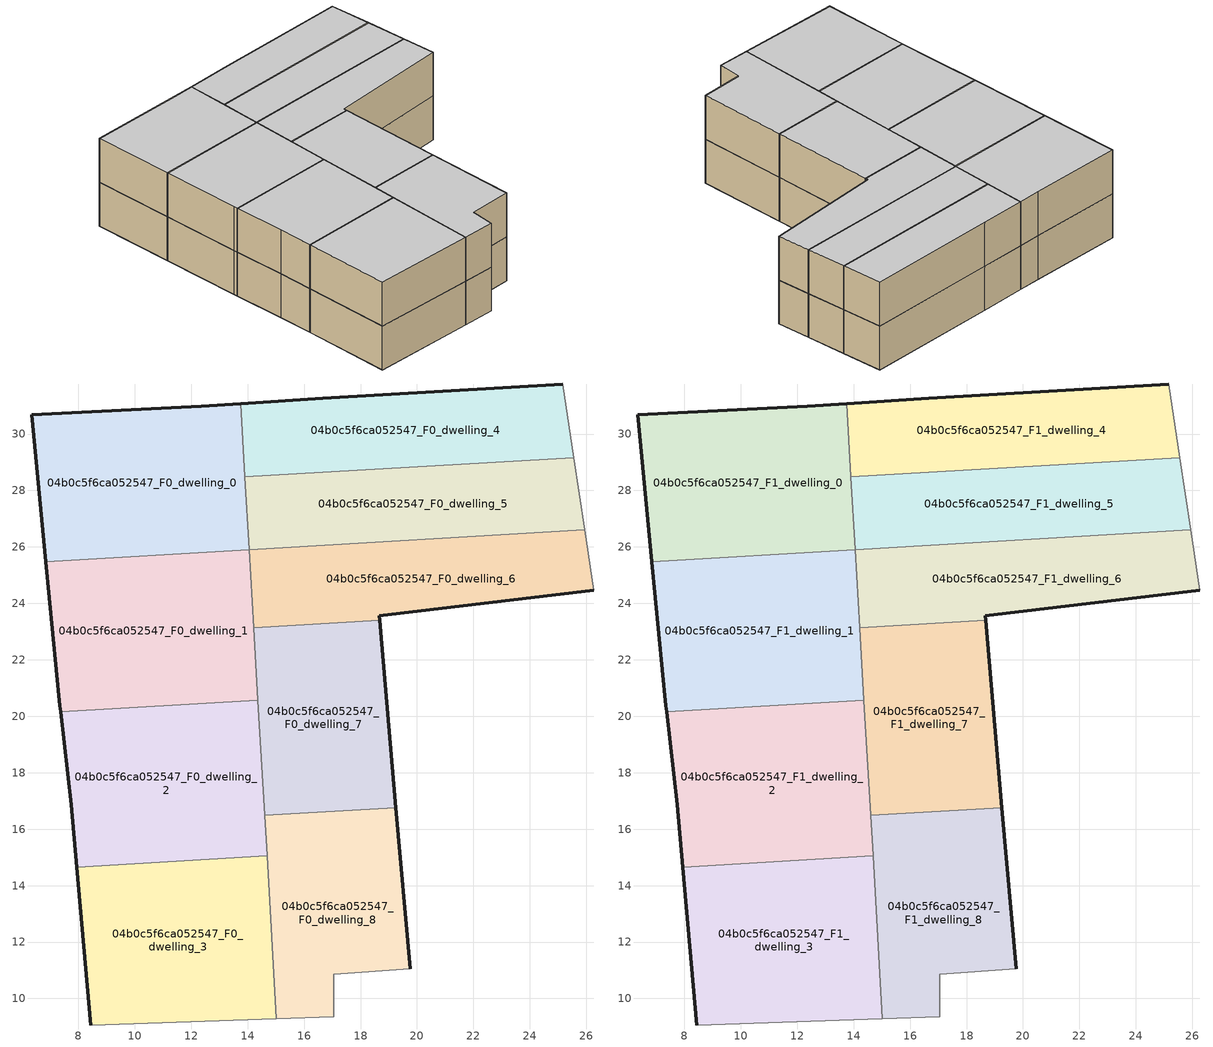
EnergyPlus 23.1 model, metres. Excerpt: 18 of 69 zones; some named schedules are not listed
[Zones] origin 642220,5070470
04b0c5f6ca052547_F0_dwelling_0
 floor ground (EU_floor_Construction): 14.06,25.9 13.75,31.07 12.36,30.97 6.35,30.68 6.85,25.48 z0
 wall outside (EU_wall_Construction): 6.85,25.48 6.35,30.68 12.36,30.97 13.75,31.07 z0:3
 wall to 04b0c5f6ca052547_F0_dwelling_1 (EU_wall_Construction): 14.06,25.9 6.85,25.48 z0:3
 wall to 04b0c5f6ca052547_F0_dwelling_4 (EU_wall_Construction): 13.75,31.07 13.9,28.48 z0:3
 wall to 04b0c5f6ca052547_F0_dwelling_5 (EU_wall_Construction): 13.91,28.48 14.06,25.91 z0:3
04b0c5f6ca052547_F0_dwelling_1
 floor ground (EU_floor_Construction): 14.37,20.57 14.06,25.9 6.85,25.48 7.35,20.37 7.37,20.16 z0
 wall outside (EU_wall_Construction): 7.37,20.16 7.35,20.37 6.85,25.48 z0:3
 wall to 04b0c5f6ca052547_F0_dwelling_2 (EU_wall_Construction): 14.37,20.57 7.37,20.16 z0:3
 wall to 04b0c5f6ca052547_F0_dwelling_6 (EU_wall_Construction): 14.06,25.9 14.22,23.13 z0:3
 wall to 04b0c5f6ca052547_F0_dwelling_7 (EU_wall_Construction): 14.22,23.13 14.37,20.57 z0:3
04b0c5f6ca052547_F0_dwelling_2
 floor ground (EU_floor_Construction): 14.69,15.05 14.37,20.57 7.37,20.16 7.75,16.87 7.95,14.66 z0
 wall outside (EU_wall_Construction): 7.95,14.66 7.75,16.87 7.37,20.16 z0:3
 wall to 04b0c5f6ca052547_F0_dwelling_3 (EU_wall_Construction): 14.69,15.05 7.95,14.66 z0:3
 wall to 04b0c5f6ca052547_F0_dwelling_7 (EU_wall_Construction): 14.37,20.57 14.6,16.49 z0:3
 wall to 04b0c5f6ca052547_F0_dwelling_8 (EU_wall_Construction): 14.6,16.49 14.69,15.05 z0:3
04b0c5f6ca052547_F0_dwelling_3
 floor ground (EU_floor_Construction): 15.02,9.29 14.69,15.05 7.95,14.66 8.45,9.06 z0
 wall outside (EU_wall_Construction): 8.45,9.06 7.95,14.66 z0:3
 wall adiabatic (EU_wall_Construction): 15.02,9.29 8.45,9.06 z0:3
 wall to 04b0c5f6ca052547_F0_dwelling_8 (EU_wall_Construction): 14.69,15.05 15.02,9.29 z0:3
04b0c5f6ca052547_F0_dwelling_4
 floor ground (EU_floor_Construction): 25.56,29.16 25.17,31.77 16.66,31.27 13.75,31.07 13.91,28.48 z0
 wall outside (EU_wall_Construction): 13.75,31.07 16.66,31.27 25.17,31.77 z0:3
 wall adiabatic (EU_wall_Construction): 25.17,31.77 25.56,29.16 z0:3
 wall to 04b0c5f6ca052547_F0_dwelling_5 (EU_wall_Construction): 25.56,29.16 13.91,28.48 z0:3
04b0c5f6ca052547_F0_dwelling_5
 floor ground (EU_floor_Construction): 25.94,26.6 25.56,29.16 13.91,28.48 14.06,25.91 z0
 wall to 04b0c5f6ca052547_F0_dwelling_6 (EU_wall_Construction): 25.94,26.6 14.06,25.91 z0:3
 wall adiabatic (EU_wall_Construction): 25.56,29.16 25.94,26.6 z0:3
04b0c5f6ca052547_F0_dwelling_6
 floor ground (EU_floor_Construction): 26.26,24.47 25.94,26.6 14.06,25.91 14.22,23.13 18.67,23.39 18.66,23.57 z0
 wall outside (EU_wall_Construction): 26.26,24.47 18.66,23.57 18.67,23.39 z0:3
 wall to 04b0c5f6ca052547_F0_dwelling_7 (EU_wall_Construction): 18.67,23.39 14.22,23.13 z0:3
 wall adiabatic (EU_wall_Construction): 25.94,26.6 26.26,24.47 z0:3
04b0c5f6ca052547_F0_dwelling_7
 floor ground (EU_floor_Construction): 19.26,16.76 18.67,23.39 14.22,23.13 14.6,16.49 z0
 wall outside (EU_wall_Construction): 18.67,23.39 19.26,16.76 z0:3
 wall to 04b0c5f6ca052547_F0_dwelling_8 (EU_wall_Construction): 19.26,16.76 14.6,16.49 z0:3
04b0c5f6ca052547_F0_dwelling_8
 floor ground (EU_floor_Construction): 19.76,11.06 19.26,16.76 14.6,16.49 15.02,9.29 17.05,9.36 17.05,10.86 z0
 wall outside (EU_wall_Construction): 19.26,16.76 19.76,11.06 z0:3
 wall adiabatic (EU_wall_Construction): 19.76,11.06 17.05,10.86 17.05,9.36 15.02,9.29 z0:3
04b0c5f6ca052547_F1_dwelling_0
 floor to 04b0c5f6ca052547_F0_dwelling_0 (EU_floor_Construction): 14.06,25.9 13.75,31.07 12.36,30.97 6.35,30.68 6.85,25.48 z3
 wall outside (EU_wall_Construction): 6.85,25.48 6.35,30.68 12.36,30.97 13.75,31.07 z3:6
 wall to 04b0c5f6ca052547_F1_dwelling_1 (EU_wall_Construction): 14.06,25.9 6.85,25.48 z3:6
 wall to 04b0c5f6ca052547_F1_dwelling_4 (EU_wall_Construction): 13.75,31.07 13.9,28.48 z3:6
 wall to 04b0c5f6ca052547_F1_dwelling_5 (EU_wall_Construction): 13.91,28.48 14.06,25.91 z3:6
 ceiling to 04b0c5f6ca052547_F2_dwelling_0 (EU_floor_Construction): 13.75,31.07 14.06,25.9 6.85,25.48 6.35,30.68 12.36,30.97 z6
04b0c5f6ca052547_F1_dwelling_1
 floor to 04b0c5f6ca052547_F0_dwelling_1 (EU_floor_Construction): 14.37,20.57 14.06,25.9 6.85,25.48 7.35,20.37 7.37,20.16 z3
 wall outside (EU_wall_Construction): 7.37,20.16 7.35,20.37 6.85,25.48 z3:6
 wall to 04b0c5f6ca052547_F1_dwelling_2 (EU_wall_Construction): 14.37,20.57 7.37,20.16 z3:6
 wall to 04b0c5f6ca052547_F1_dwelling_6 (EU_wall_Construction): 14.06,25.9 14.22,23.13 z3:6
 wall to 04b0c5f6ca052547_F1_dwelling_7 (EU_wall_Construction): 14.22,23.13 14.37,20.57 z3:6
 ceiling to 04b0c5f6ca052547_F2_dwelling_1 (EU_floor_Construction): 14.06,25.9 14.37,20.57 7.37,20.16 7.35,20.37 6.85,25.48 z6
04b0c5f6ca052547_F1_dwelling_2
 floor to 04b0c5f6ca052547_F0_dwelling_2 (EU_floor_Construction): 14.69,15.05 14.37,20.57 7.37,20.16 7.75,16.87 7.95,14.66 z3
 wall outside (EU_wall_Construction): 7.95,14.66 7.75,16.87 7.37,20.16 z3:6
 wall to 04b0c5f6ca052547_F1_dwelling_3 (EU_wall_Construction): 14.69,15.05 7.95,14.66 z3:6
 wall to 04b0c5f6ca052547_F1_dwelling_7 (EU_wall_Construction): 14.37,20.57 14.6,16.49 z3:6
 wall to 04b0c5f6ca052547_F1_dwelling_8 (EU_wall_Construction): 14.6,16.49 14.69,15.05 z3:6
 ceiling to 04b0c5f6ca052547_F2_dwelling_2 (EU_floor_Construction): 14.37,20.57 14.69,15.05 7.95,14.66 7.75,16.87 7.37,20.16 z6
04b0c5f6ca052547_F1_dwelling_3
 floor to 04b0c5f6ca052547_F0_dwelling_3 (EU_floor_Construction): 15.02,9.29 14.69,15.05 7.95,14.66 8.45,9.06 z3
 wall outside (EU_wall_Construction): 8.45,9.06 7.95,14.66 z3:6
 wall adiabatic (EU_wall_Construction): 15.02,9.29 8.45,9.06 z3:6
 wall to 04b0c5f6ca052547_F1_dwelling_8 (EU_wall_Construction): 14.69,15.05 15.02,9.29 z3:6
 ceiling to 04b0c5f6ca052547_F2_dwelling_3 (EU_floor_Construction): 14.69,15.05 15.02,9.29 8.45,9.06 7.95,14.66 z6
04b0c5f6ca052547_F1_dwelling_4
 floor to 04b0c5f6ca052547_F0_dwelling_4 (EU_floor_Construction): 25.56,29.16 25.17,31.77 16.66,31.27 13.75,31.07 13.91,28.48 z3
 wall outside (EU_wall_Construction): 13.75,31.07 16.66,31.27 25.17,31.77 z3:6
 wall adiabatic (EU_wall_Construction): 25.17,31.77 25.56,29.16 z3:6
 wall to 04b0c5f6ca052547_F1_dwelling_5 (EU_wall_Construction): 25.56,29.16 13.91,28.48 z3:6
 ceiling to 04b0c5f6ca052547_F2_dwelling_4 (EU_floor_Construction): 25.17,31.77 25.56,29.16 13.91,28.48 13.75,31.07 16.66,31.27 z6
04b0c5f6ca052547_F1_dwelling_5
 floor to 04b0c5f6ca052547_F0_dwelling_5 (EU_floor_Construction): 25.94,26.6 25.56,29.16 13.91,28.48 14.06,25.91 z3
 wall to 04b0c5f6ca052547_F1_dwelling_6 (EU_wall_Construction): 25.94,26.6 14.06,25.91 z3:6
 wall adiabatic (EU_wall_Construction): 25.56,29.16 25.94,26.6 z3:6
 ceiling to 04b0c5f6ca052547_F2_dwelling_5 (EU_floor_Construction): 25.56,29.16 25.94,26.6 14.06,25.91 13.91,28.48 z6
04b0c5f6ca052547_F1_dwelling_6
 floor to 04b0c5f6ca052547_F0_dwelling_6 (EU_floor_Construction): 26.26,24.47 25.94,26.6 14.06,25.91 14.22,23.13 18.67,23.39 18.66,23.57 z3
 wall outside (EU_wall_Construction): 26.26,24.47 18.66,23.57 18.67,23.39 z3:6
 wall to 04b0c5f6ca052547_F1_dwelling_7 (EU_wall_Construction): 18.67,23.39 14.22,23.13 z3:6
 wall adiabatic (EU_wall_Construction): 25.94,26.6 26.26,24.47 z3:6
 ceiling to 04b0c5f6ca052547_F2_dwelling_6 (EU_floor_Construction): 25.94,26.6 26.26,24.47 18.66,23.57 18.67,23.39 14.22,23.13 14.06,25.91 z6
04b0c5f6ca052547_F1_dwelling_7
 floor to 04b0c5f6ca052547_F0_dwelling_7 (EU_floor_Construction): 19.26,16.76 18.67,23.39 14.22,23.13 14.6,16.49 z3
 wall outside (EU_wall_Construction): 18.67,23.39 19.26,16.76 z3:6
 wall to 04b0c5f6ca052547_F1_dwelling_8 (EU_wall_Construction): 19.26,16.76 14.6,16.49 z3:6
 ceiling to 04b0c5f6ca052547_F2_dwelling_7 (EU_floor_Construction): 18.67,23.39 19.26,16.76 14.6,16.49 14.22,23.13 z6
04b0c5f6ca052547_F1_dwelling_8
 floor to 04b0c5f6ca052547_F0_dwelling_8 (EU_floor_Construction): 19.76,11.06 19.26,16.76 14.6,16.49 15.02,9.29 17.05,9.36 17.05,10.86 z3
 wall outside (EU_wall_Construction): 19.26,16.76 19.76,11.06 z3:6
 wall adiabatic (EU_wall_Construction): 19.76,11.06 17.05,10.86 17.05,9.36 15.02,9.29 z3:6
 ceiling to 04b0c5f6ca052547_F2_dwelling_8 (EU_floor_Construction): 19.26,16.76 19.76,11.06 17.05,10.86 17.05,9.36 15.02,9.29 14.6,16.49 z6
[Building]
EU S2 Campaign: North Axis=0; Terrain=City; Solar Distribution=FullExterior
[Site:Location]
Lyon-Bron: Latitude=45.75; Longitude=5; Time Zone=1; Elevation=198
[SizingPeriod:WeatherFileDays]
AnnualSizingPeriod: Begin Month=1; Begin Day of Month=1; End Month=12; End Day of Month=31; Day of Week for Start Day=Monday; Use Weather File Daylight Saving Period=No; Use Weather File Rain and Snow Indicators=No
[MATERIAL]
EU_InternalMass_Material: Roughness=MediumRough; Thickness=0.1; Conductivity=1; Density=1800; Specific Heat=900; Thermal Absorptance=0.9; Solar Absorptance=0.7; Visible Absorptance=0.7
[MATERIAL:NOMASS] Roughness=MediumRough; Thermal Absorptance=0.9; Solar Absorptance=0.7; Visible Absorptance=0.7
Name | Thermal Resistance
EU_wall_NoMass | 1.97775
EU_floor_NoMass | 1.84812
[CONSTRUCTION]
EU_wall_Construction: EU_wall_NoMass
EU_floor_Construction: EU_floor_NoMass
EU_InternalMass_Construction: EU_InternalMass_Material
[ZONE] Type=1; Multiplier=1; Ceiling Height=autocalculate; Floor Area=autocalculate; Part of Total Floor Area=Yes
Name | Volume
04b0c5f6ca052547_F0_dwelling_0; 04b0c5f6ca052547_F1_dwelling_0 | 113.818
04b0c5f6ca052547_F0_dwelling_1; 04b0c5f6ca052547_F1_dwelling_1 | 113.841
04b0c5f6ca052547_F0_dwelling_2; 04b0c5f6ca052547_F1_dwelling_2 | 113.849
04b0c5f6ca052547_F0_dwelling_3; 04b0c5f6ca052547_F1_dwelling_3 | 113.831
04b0c5f6ca052547_F0_dwelling_4; 04b0c5f6ca052547_F1_dwelling_4 | 91.0649
04b0c5f6ca052547_F0_dwelling_5; 04b0c5f6ca052547_F1_dwelling_5 | 91.0913
04b0c5f6ca052547_F0_dwelling_6; 04b0c5f6ca052547_F1_dwelling_6 | 91.0671
04b0c5f6ca052547_F0_dwelling_7; 04b0c5f6ca052547_F1_dwelling_7 | 91.0642
04b0c5f6ca052547_F0_dwelling_8; 04b0c5f6ca052547_F1_dwelling_8 | 91.0767
[INTERNALMASS] Construction=EU_InternalMass_Construction
Name | Zone or ZoneList | Surface Area
04b0c5f6ca052547_F0_dwelling_0_EU_InternalMass | 04b0c5f6ca052547_F0_dwelling_0 | 37.9392
04b0c5f6ca052547_F0_dwelling_1_EU_InternalMass | 04b0c5f6ca052547_F0_dwelling_1 | 37.9471
04b0c5f6ca052547_F0_dwelling_2_EU_InternalMass | 04b0c5f6ca052547_F0_dwelling_2 | 37.9495
04b0c5f6ca052547_F0_dwelling_3_EU_InternalMass | 04b0c5f6ca052547_F0_dwelling_3 | 37.9435
04b0c5f6ca052547_F0_dwelling_4_EU_InternalMass | 04b0c5f6ca052547_F0_dwelling_4 | 30.3552
04b0c5f6ca052547_F0_dwelling_5_EU_InternalMass | 04b0c5f6ca052547_F0_dwelling_5 | 30.3637
04b0c5f6ca052547_F0_dwelling_6_EU_InternalMass | 04b0c5f6ca052547_F0_dwelling_6 | 30.3554
04b0c5f6ca052547_F0_dwelling_7_EU_InternalMass | 04b0c5f6ca052547_F0_dwelling_7 | 30.3546
04b0c5f6ca052547_F0_dwelling_8_EU_InternalMass | 04b0c5f6ca052547_F0_dwelling_8 | 30.3591
04b0c5f6ca052547_F1_dwelling_0_EU_InternalMass | 04b0c5f6ca052547_F1_dwelling_0 | 37.9392
04b0c5f6ca052547_F1_dwelling_1_EU_InternalMass | 04b0c5f6ca052547_F1_dwelling_1 | 37.9471
04b0c5f6ca052547_F1_dwelling_2_EU_InternalMass | 04b0c5f6ca052547_F1_dwelling_2 | 37.9495
04b0c5f6ca052547_F1_dwelling_3_EU_InternalMass | 04b0c5f6ca052547_F1_dwelling_3 | 37.9435
04b0c5f6ca052547_F1_dwelling_4_EU_InternalMass | 04b0c5f6ca052547_F1_dwelling_4 | 30.3552
04b0c5f6ca052547_F1_dwelling_5_EU_InternalMass | 04b0c5f6ca052547_F1_dwelling_5 | 30.3637
04b0c5f6ca052547_F1_dwelling_6_EU_InternalMass | 04b0c5f6ca052547_F1_dwelling_6 | 30.3554
04b0c5f6ca052547_F1_dwelling_7_EU_InternalMass | 04b0c5f6ca052547_F1_dwelling_7 | 30.3546
04b0c5f6ca052547_F1_dwelling_8_EU_InternalMass | 04b0c5f6ca052547_F1_dwelling_8 | 30.3591
[OTHEREQUIPMENT] Fuel Type=Electricity; Design Level Calculation Method=Watts/Area; Power per Zone Floor Area=1; Fraction Latent=0; Fraction Radiant=0; Fraction Lost=0; Carbon Dioxide Generation Rate=0; EndUse Subcategory=EU_Step8_InternalGains
Name | Zone or ZoneList or Space or SpaceList | Schedule
EU_Step8_InternalGain_04b0c5f6ca052547_F0_dwelling_0_f000 | 04b0c5f6ca052547_F0_dwelling_0 | EU_Step8_GainSchedule_04b0c5f6ca052547_F0_dwelling_0_f000
EU_Step8_InternalGain_04b0c5f6ca052547_F0_dwelling_1_f000 | 04b0c5f6ca052547_F0_dwelling_1 | EU_Step8_GainSchedule_04b0c5f6ca052547_F0_dwelling_1_f000
EU_Step8_InternalGain_04b0c5f6ca052547_F0_dwelling_2_f000 | 04b0c5f6ca052547_F0_dwelling_2 | EU_Step8_GainSchedule_04b0c5f6ca052547_F0_dwelling_2_f000
EU_Step8_InternalGain_04b0c5f6ca052547_F0_dwelling_3_f000 | 04b0c5f6ca052547_F0_dwelling_3 | EU_Step8_GainSchedule_04b0c5f6ca052547_F0_dwelling_3_f000
EU_Step8_InternalGain_04b0c5f6ca052547_F0_dwelling_4_f000 | 04b0c5f6ca052547_F0_dwelling_4 | EU_Step8_GainSchedule_04b0c5f6ca052547_F0_dwelling_4_f000
EU_Step8_InternalGain_04b0c5f6ca052547_F0_dwelling_5_f000 | 04b0c5f6ca052547_F0_dwelling_5 | EU_Step8_GainSchedule_04b0c5f6ca052547_F0_dwelling_5_f000
EU_Step8_InternalGain_04b0c5f6ca052547_F0_dwelling_6_f000 | 04b0c5f6ca052547_F0_dwelling_6 | EU_Step8_GainSchedule_04b0c5f6ca052547_F0_dwelling_6_f000
EU_Step8_InternalGain_04b0c5f6ca052547_F0_dwelling_7_f000 | 04b0c5f6ca052547_F0_dwelling_7 | EU_Step8_GainSchedule_04b0c5f6ca052547_F0_dwelling_7_f000
EU_Step8_InternalGain_04b0c5f6ca052547_F0_dwelling_8_f000 | 04b0c5f6ca052547_F0_dwelling_8 | EU_Step8_GainSchedule_04b0c5f6ca052547_F0_dwelling_8_f000
EU_Step8_InternalGain_04b0c5f6ca052547_F1_dwelling_0_f000 | 04b0c5f6ca052547_F1_dwelling_0 | EU_Step8_GainSchedule_04b0c5f6ca052547_F1_dwelling_0_f000
EU_Step8_InternalGain_04b0c5f6ca052547_F1_dwelling_1_f000 | 04b0c5f6ca052547_F1_dwelling_1 | EU_Step8_GainSchedule_04b0c5f6ca052547_F1_dwelling_1_f000
EU_Step8_InternalGain_04b0c5f6ca052547_F1_dwelling_2_f000 | 04b0c5f6ca052547_F1_dwelling_2 | EU_Step8_GainSchedule_04b0c5f6ca052547_F1_dwelling_2_f000
EU_Step8_InternalGain_04b0c5f6ca052547_F1_dwelling_3_f000 | 04b0c5f6ca052547_F1_dwelling_3 | EU_Step8_GainSchedule_04b0c5f6ca052547_F1_dwelling_3_f000
EU_Step8_InternalGain_04b0c5f6ca052547_F1_dwelling_4_f000 | 04b0c5f6ca052547_F1_dwelling_4 | EU_Step8_GainSchedule_04b0c5f6ca052547_F1_dwelling_4_f000
EU_Step8_InternalGain_04b0c5f6ca052547_F1_dwelling_5_f000 | 04b0c5f6ca052547_F1_dwelling_5 | EU_Step8_GainSchedule_04b0c5f6ca052547_F1_dwelling_5_f000
EU_Step8_InternalGain_04b0c5f6ca052547_F1_dwelling_6_f000 | 04b0c5f6ca052547_F1_dwelling_6 | EU_Step8_GainSchedule_04b0c5f6ca052547_F1_dwelling_6_f000
EU_Step8_InternalGain_04b0c5f6ca052547_F1_dwelling_7_f000 | 04b0c5f6ca052547_F1_dwelling_7 | EU_Step8_GainSchedule_04b0c5f6ca052547_F1_dwelling_7_f000
EU_Step8_InternalGain_04b0c5f6ca052547_F1_dwelling_8_f000 | 04b0c5f6ca052547_F1_dwelling_8 | EU_Step8_GainSchedule_04b0c5f6ca052547_F1_dwelling_8_f000
[ZONEVENTILATION:DESIGNFLOWRATE] Schedule=EU_AlwaysOn; Design Flow Rate Calculation Method=AirChanges/Hour; Air Changes per Hour=0.759424; Ventilation Type=Natural; Fan Pressure Rise=0; Fan Total Efficiency=1; Constant Term Coefficient=1; Temperature Term Coefficient=0; Velocity Term Coefficient=0; Velocity Squared Term Coefficient=0; Minimum Indoor Temperature=-100; Maximum Indoor Temperature=100; Delta Temperature=-100; Minimum Outdoor Temperature=-100; Maximum Outdoor Temperature=100; Maximum Wind Speed=40
Name | Zone or ZoneList or Space or SpaceList
EU_ConstantAir_04b0c5f6ca052547_F0_dwelling_0 | 04b0c5f6ca052547_F0_dwelling_0
EU_ConstantAir_04b0c5f6ca052547_F0_dwelling_1 | 04b0c5f6ca052547_F0_dwelling_1
EU_ConstantAir_04b0c5f6ca052547_F0_dwelling_2 | 04b0c5f6ca052547_F0_dwelling_2
EU_ConstantAir_04b0c5f6ca052547_F0_dwelling_3 | 04b0c5f6ca052547_F0_dwelling_3
EU_ConstantAir_04b0c5f6ca052547_F0_dwelling_4 | 04b0c5f6ca052547_F0_dwelling_4
EU_ConstantAir_04b0c5f6ca052547_F0_dwelling_5 | 04b0c5f6ca052547_F0_dwelling_5
EU_ConstantAir_04b0c5f6ca052547_F0_dwelling_6 | 04b0c5f6ca052547_F0_dwelling_6
EU_ConstantAir_04b0c5f6ca052547_F0_dwelling_7 | 04b0c5f6ca052547_F0_dwelling_7
EU_ConstantAir_04b0c5f6ca052547_F0_dwelling_8 | 04b0c5f6ca052547_F0_dwelling_8
EU_ConstantAir_04b0c5f6ca052547_F1_dwelling_0 | 04b0c5f6ca052547_F1_dwelling_0
EU_ConstantAir_04b0c5f6ca052547_F1_dwelling_1 | 04b0c5f6ca052547_F1_dwelling_1
EU_ConstantAir_04b0c5f6ca052547_F1_dwelling_2 | 04b0c5f6ca052547_F1_dwelling_2
EU_ConstantAir_04b0c5f6ca052547_F1_dwelling_3 | 04b0c5f6ca052547_F1_dwelling_3
EU_ConstantAir_04b0c5f6ca052547_F1_dwelling_4 | 04b0c5f6ca052547_F1_dwelling_4
EU_ConstantAir_04b0c5f6ca052547_F1_dwelling_5 | 04b0c5f6ca052547_F1_dwelling_5
EU_ConstantAir_04b0c5f6ca052547_F1_dwelling_6 | 04b0c5f6ca052547_F1_dwelling_6
EU_ConstantAir_04b0c5f6ca052547_F1_dwelling_7 | 04b0c5f6ca052547_F1_dwelling_7
EU_ConstantAir_04b0c5f6ca052547_F1_dwelling_8 | 04b0c5f6ca052547_F1_dwelling_8
[HVACTEMPLATE:THERMOSTAT] Constant Heating Setpoint=20; Constant Cooling Setpoint=50
EU_HeatOnly_04b0c5f6ca052547_F0_dwelling_0; EU_HeatOnly_04b0c5f6ca052547_F0_dwelling_1; EU_HeatOnly_04b0c5f6ca052547_F0_dwelling_2; EU_HeatOnly_04b0c5f6ca052547_F0_dwelling_3; EU_HeatOnly_04b0c5f6ca052547_F0_dwelling_4; EU_HeatOnly_04b0c5f6ca052547_F0_dwelling_5; EU_HeatOnly_04b0c5f6ca052547_F0_dwelling_6; EU_HeatOnly_04b0c5f6ca052547_F0_dwelling_7; EU_HeatOnly_04b0c5f6ca052547_F0_dwelling_8; EU_HeatOnly_04b0c5f6ca052547_F1_dwelling_0; EU_HeatOnly_04b0c5f6ca052547_F1_dwelling_1; EU_HeatOnly_04b0c5f6ca052547_F1_dwelling_2; EU_HeatOnly_04b0c5f6ca052547_F1_dwelling_3; EU_HeatOnly_04b0c5f6ca052547_F1_dwelling_4; EU_HeatOnly_04b0c5f6ca052547_F1_dwelling_5; EU_HeatOnly_04b0c5f6ca052547_F1_dwelling_6
